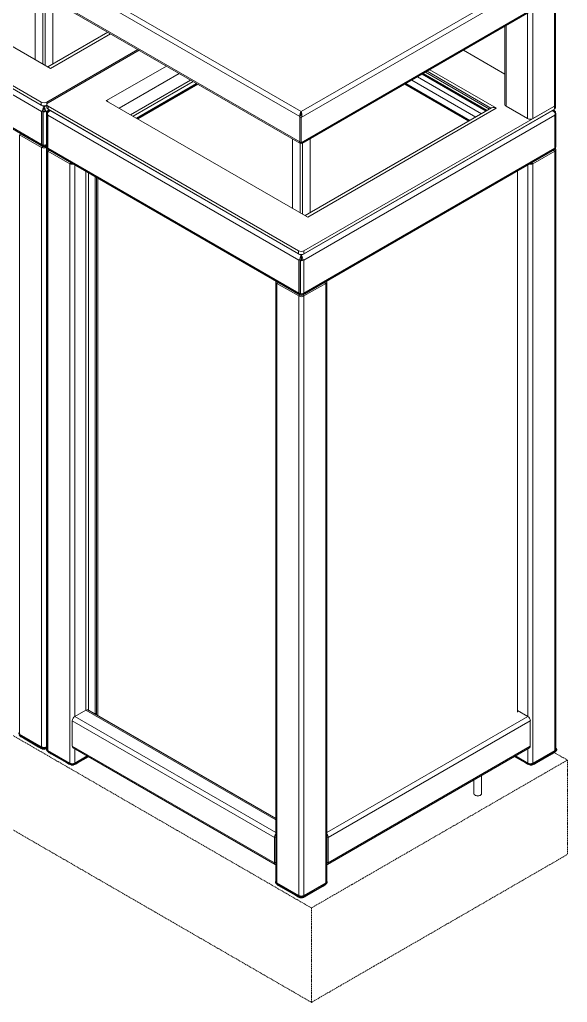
# Model space of a CAD drawing. Header units: millimetres. Extents: x -170 to 4673, y -341 to 2839.
# Drawn here: x 4098 to 4673, y 1282 to 2313 of the extents above; entities that cross this region are included whole.
import ezdxf

# ---------------------------------------------------------------- set-up
doc = ezdxf.new("R2010")
doc.units = ezdxf.units.MM
doc.linetypes.add('HIDDEN', pattern=[1.905, 1.27, -0.635])
doc.layers.add('ZANO_R', color=7, linetype='Continuous', lineweight=0)
doc.layers.add('ZANO_R_przerywana', color=7, linetype='HIDDEN', lineweight=0)

msp = doc.modelspace()

# ---------------------------------------------------------------- linework, layer by layer
at = {"layer": 'ZANO_R'}
for p, q in [((4130.6, 2261.8), (3919, 2383.9)), ((4120.9, 2226.5), (3857.9, 2378.4)), ((4120.9, 2223.3), (3857.9, 2375.1)), ((4123.8, 2221.5), (3860.4, 2373.5)), ((4121.2, 2216.8), (3857.7, 2368.9)), ((4126.8, 2364.6), (4392.3, 2211.3)), ((4130.6, 2368.6), (4393.9, 2216.6)), ((4659.8, 2222.4), (4659.8, 2365.3)), ((4660.9, 2224.1), (4660.9, 2367)), ((4393.9, 2216.6), (4631.3, 2353.6)), ((4637.1, 2209.4), (4637.1, 2352.3)), ((4114.6, 2343.9), (4114.6, 2271)), ((4393.9, 2210.4), (4634, 2349)), ((3857.7, 2334.2), (4121.2, 2182.2)), ((3857.9, 2332.8), (4122.5, 2180.1)), ((4122.5, 2339.4), (4122.5, 2266.5)), ((4125, 2265), (4125, 2339.3)), ((4126.8, 2338.1), (4392.3, 2184.9)), ((4128.2, 2336), (4392.5, 2183.5)), ((4133, 2266.4), (4133, 2333.3)), ((4393.9, 2183.9), (4634, 2322.5)), ((4394.5, 2183), (4633.2, 2320.8)), ((4631.5, 2209.4), (4631.5, 2319.8)), ((4190.9, 2299.9), (4127.8, 2263.4)), ((4607.7, 2306.1), (4607.7, 2224.1)), ((4608.9, 2222.4), (4608.9, 2306.7)), ((4193.7, 2298.2), (4130.7, 2261.9)), ((4126.6, 2226.5), (4222.2, 2281.7)), ((4128, 2225.7), (4223.7, 2280.9)), ((4607.7, 2255.8), (4564.1, 2280.9)), ((4130.7, 2261.9), (4130.6, 2261.8)), ((4252.2, 2264.4), (4189.3, 2228.1)), ((4591.5, 2219.2), (4524.4, 2258)), ((4593, 2220.2), (4525.9, 2258.9)), ((4598.7, 2220.2), (4528.8, 2260.5)), ((4265.8, 2256.6), (4202.7, 2220.2)), ((4277.7, 2249.7), (4214.6, 2213.3)), ((4217.4, 2211.7), (4280.5, 2248.1)), ((4577, 2210.9), (4509.9, 2249.6)), ((4582.9, 2214.3), (4515.8, 2253.1)), ((4587.9, 2217.2), (4520.8, 2255.9)), ((4521.8, 2256.5), (4588.9, 2217.8)), ((4284, 2246.1), (4220.9, 2209.6)), ((4221.4, 2209.3), (4284.6, 2245.8)), ((4222.1, 2209), (4285.2, 2245.4)), ((4502.6, 2245.4), (4569.7, 2206.7)), ((4503.2, 2245.8), (4570.3, 2207)), ((4570.8, 2207.3), (4503.7, 2246.1)), ((4120.9, 2226.5), (4120.9, 2223.3)), ((4126.6, 2223.3), (4126.6, 2226.5)), ((4189.3, 2228.1), (4189.1, 2228)), ((4400.7, 2105.9), (4189.1, 2228)), ((4189.3, 2227.9), (4189.3, 2228.1)), ((4121.2, 2216.8), (4121.2, 2182.2)), ((4123.8, 2216.9), (4122.7, 2216.3)), ((4123.8, 2216.9), (4122.7, 2216.2)), ((4122.7, 2216.3), (4122.8, 2216.2)), ((4122.7, 2216.3), (4122.7, 2181.7)), ((4122.7, 2216.2), (4122.7, 2181.6)), ((4122.8, 2216.2), (4122.8, 2181.6)), ((4126.8, 2223.2), (4123.8, 2221.5)), ((4123.8, 2222.6), (4123.8, 2221.5)), ((4123.8, 2219.8), (4123.8, 2221.5)), ((4123.8, 2216.9), (4124.9, 2216.2)), ((4129.3, 2218.4), (4126.4, 2216.8)), ((4126.4, 2216.8), (4126.4, 2182.2)), ((4126.6, 2223.3), (4126.8, 2223.4)), ((4126.8, 2224.1), (4126.8, 2220.8)), ((4391.1, 2070.6), (4128, 2222.4)), ((4128, 2222.4), (4128, 2219.2)), ((4391.1, 2067.3), (4128, 2219.2)), ((4129.6, 2218.3), (4128, 2217.4)), ((4130.6, 2217.5), (4130.7, 2217.6)), ((4130.8, 2217.5), (4130.6, 2217.5)), ((4393.9, 2065.5), (4130.6, 2217.5)), ((4657.2, 2217.5), (4393.9, 2065.5)), ((4393.9, 2215.5), (4393.9, 2216.6)), ((4396.7, 2070.6), (4659.8, 2222.4)), ((4396.7, 2067.3), (4659.8, 2219.2)), ((4593.7, 2220.5), (4397.9, 2107.5)), ((4598.5, 2220.1), (4400.9, 2106)), ((4598.5, 2220.1), (4598.7, 2220.2)), ((4608.9, 2222.4), (4631.5, 2209.4)), ((4637.1, 2209.4), (4659.8, 2222.4)), ((4656.9, 2217.5), (4657.2, 2217.5)), ((4657.1, 2217.6), (4657.2, 2217.5)), ((4659.8, 2217.4), (4658.2, 2218.3)), ((4659.8, 2219.2), (4659.8, 2222.4)), ((4660.9, 2220.8), (4660.9, 2224.1)), ((4126.7, 2214.4), (4126.7, 2179.8)), ((4127, 2215.1), (4126.8, 2215)), ((4127, 2215.1), (4126.9, 2215.1)), ((4126.9, 2215.1), (4126.9, 2215)), ((4391.3, 2060.8), (4127.8, 2212.9)), ((4127.8, 2212.9), (4127.8, 2178.3)), ((4392.3, 2211.3), (4392.6, 2211.5)), ((4392.3, 2184.9), (4392.3, 2211.3)), ((4393.9, 2210.4), (4392.5, 2211.2)), ((4392.5, 2211.2), (4392.5, 2184.7)), ((4393.9, 2210.4), (4393.9, 2183.9)), ((4660, 2212.9), (4396.5, 2060.8)), ((4660, 2212.9), (4660, 2178.3)), ((4660.5, 2214.9), (4660.9, 2215.1)), ((4660.9, 2213.9), (4660.9, 2179.3)), ((4660.9, 2213.9), (4660.9, 2213.9)), ((4660.9, 2213.8), (4660.9, 2179.2)), ((4661.1, 2179.8), (4661.1, 2214.4)), ((4099.6, 2193.1), (4098.2, 2192.3)), ((4121.1, 2179.1), (4098.2, 2192.3)), ((4098.2, 2192.3), (4098.2, 1563.6)), ((4099.6, 2193.1), (4099.6, 2193.3)), ((4122.5, 2179.9), (4099.6, 2193.1)), ((4111.2, 2186.4), (4111.2, 2186.6)), ((4112.3, 2185.8), (4112.3, 2186)), ((4112.5, 2185.7), (4112.5, 2185.9)), ((4384.7, 2188), (4384.7, 2115.1)), ((4403.1, 2110.5), (4403.1, 2188)), ((4114.6, 2184.5), (4114.6, 2184.7)), ((4122.5, 2179.9), (4121.1, 2179.1)), ((4121.1, 2179.1), (4121.1, 1550.4)), ((4122.5, 2180.1), (4122.5, 2179.9)), ((4122.7, 2181.7), (4122.8, 2181.6)), ((4122.7, 2181.7), (4122.7, 2181.6)), ((4123.8, 2181.5), (4123.8, 2180.6)), ((4125, 2180.1), (4126.7, 2181.1)), ((4126.7, 2180.9), (4125, 2179.9)), ((4125, 2179.9), (4125, 2180.1)), ((4125, 2179.9), (4126.5, 2179.1)), ((4126.4, 2182.2), (4126.7, 2182.3)), ((4126.8, 2179.3), (4126.5, 2179.1)), ((4126.5, 2179.1), (4126.5, 1550.4)), ((4126.8, 2176.7), (4126.8, 1548)), ((4127.8, 2178.3), (4391.3, 2026.2)), ((4129.3, 2176), (4127.9, 2175.2)), ((4127.9, 2175.2), (4127.9, 1546.4)), ((4150.8, 2161.9), (4127.9, 2175.2)), ((4128, 2176.9), (4392.6, 2024.2)), ((4129.3, 2176), (4129.3, 2176.2)), ((4152.2, 2162.8), (4129.3, 2176)), ((4392.5, 2185), (4392.3, 2184.9)), ((4392.5, 2184.7), (4393.9, 2183.9)), ((4392.6, 2183.5), (4392.6, 2110.5)), ((4395.2, 2109), (4395.2, 2183.4)), ((4395.2, 2024.2), (4659.8, 2176.9)), ((4396.5, 2026.2), (4660, 2178.3)), ((4658.5, 2176), (4635.6, 2162.8)), ((4659.9, 2175.2), (4637, 2161.9)), ((4658.5, 2176.2), (4658.5, 2176)), ((4658.5, 2176), (4659.9, 2175.2)), ((4659.9, 2175.2), (4659.9, 1546.4)), ((4660.9, 2179.2), (4660.9, 2179.3)), ((4661, 1552.6), (4661, 2176.7)), ((4152.2, 2162.8), (4150.8, 2161.9)), ((4150.8, 1533.2), (4150.8, 2161.9)), ((4152.2, 2162.9), (4152.2, 2162.8)), ((4156.2, 2160.7), (4156.2, 1582.2)), ((4620.9, 2154.5), (4620.9, 1586.8)), ((4631.6, 1582.2), (4631.6, 2160.7)), ((4635.6, 2162.8), (4635.6, 2162.9)), ((4635.6, 2162.8), (4637, 2161.9)), ((4637, 2161.9), (4637, 1533.2)), ((4167.8, 2154), (4167.8, 1588.9)), ((4170.3, 1588.9), (4170.3, 2152.5)), ((4177.5, 2148.3), (4177.5, 1584.7)), ((4178.9, 2147.5), (4178.9, 1583.7)), ((4178.9, 2147.5), (4178.9, 1585.5)), ((4180.3, 2146.7), (4180.3, 1582.9)), ((4400.9, 2106), (4400.7, 2105.9)), ((4391.1, 2070.6), (4391.1, 2067.3)), ((4393.9, 2066.7), (4393.9, 2065.5)), ((4393.9, 2063.9), (4393.9, 2065.5)), ((4396.7, 2067.3), (4396.7, 2070.6)), ((4391.3, 2060.8), (4391.3, 2026.2)), ((4393.9, 2061), (4392.8, 2060.3)), ((4393.9, 2061), (4392.8, 2060.3)), ((4392.8, 2060.3), (4392.9, 2060.3)), ((4392.8, 2060.3), (4392.8, 2025.7)), ((4392.8, 2060.3), (4392.8, 2025.7)), ((4392.9, 2060.3), (4392.9, 2025.7)), ((4393.9, 2061), (4395, 2060.3)), ((4396.5, 2060.8), (4396.5, 2026.2)), ((4367.2, 2037.9), (4367.2, 1409.2)), ((4369.7, 2037.2), (4368.3, 2036.4)), ((4391.2, 2023.2), (4368.3, 2036.4)), ((4368.3, 2036.4), (4368.3, 1407.6)), ((4369.7, 2037.2), (4369.7, 2037.4)), ((4392.6, 2024), (4369.7, 2037.2)), ((4381.3, 2030.5), (4381.3, 2030.7)), ((4418.1, 2037.2), (4395.2, 2024)), ((4419.5, 2036.4), (4396.6, 2023.2)), ((4406.5, 2030.7), (4406.5, 2030.5)), ((4418.1, 2037.4), (4418.1, 2037.2)), ((4418.1, 2037.2), (4419.5, 2036.4)), ((4419.5, 1407.6), (4419.5, 2036.4)), ((4420.6, 1409.2), (4420.6, 2037.9)), ((4382.4, 2029.9), (4382.4, 2030)), ((4382.6, 2029.8), (4382.6, 2030)), ((4384.7, 2028.5), (4384.7, 2028.7)), ((4392.6, 2024), (4391.2, 2023.2)), ((4391.2, 2023.2), (4391.2, 1394.4)), ((4392.6, 2024.2), (4392.6, 2024)), ((4392.8, 2025.7), (4392.9, 2025.7)), ((4392.8, 2025.7), (4392.8, 2025.7)), ((4393.9, 2025.6), (4393.9, 2024.7)), ((4395.2, 2024), (4395.2, 2024.2)), ((4395.2, 2024), (4396.6, 2023.2)), ((4396.6, 2023.2), (4396.6, 1394.4)), ((4403.1, 2028.5), (4403.1, 2028.7)), ((4405.4, 2030), (4405.4, 2029.9)), ((4156.2, 1582.2), (4167.8, 1588.9)), ((4367.2, 1473.8), (4167.8, 1588.9)), ((4169.7, 1589.1), (4169.5, 1589.2)), ((4367.2, 1475.1), (4169.7, 1589.1)), ((4170.1, 1588.8), (4170.3, 1588.9)), ((4177.5, 1584.7), (4170.3, 1588.9)), ((4171.9, 1587.8), (4171.9, 1588)), ((4631.6, 1582.2), (4620.9, 1588.4)), ((4365.6, 1455.1), (4153.5, 1577.5)), ((4153.5, 1551.1), (4153.5, 1577.5)), ((4367.2, 1460.4), (4156.2, 1582.2)), ((4178.9, 1585.5), (4177.5, 1584.7)), ((4180.5, 1582.8), (4180.7, 1582.9)), ((4367.2, 1475.2), (4180.7, 1582.9)), ((4631.6, 1582.2), (4420.6, 1460.4)), ((4634.3, 1577.5), (4422.2, 1455.1)), ((4634.3, 1551.1), (4634.3, 1577.5)), ((4097.6, 1563.3), (4121.7, 1549.4)), ((4121.8, 1549.7), (4097.8, 1563.6)), ((4098.2, 1563.6), (4121.1, 1550.4)), ((4117.6, 1551), (4101.7, 1560.2)), ((4102.1, 1559.3), (4118, 1550.1)), ((4120.9, 1548.5), (4120.6, 1548.8)), ((4120.9, 1548.5), (4121.4, 1548.3)), ((4121.7, 1549.4), (4121.7, 1549.2)), ((4125.7, 1549.7), (4126.8, 1550.3)), ((4126.8, 1549.9), (4125.9, 1549.4)), ((4126.8, 1549.5), (4125.9, 1549.2)), ((4125.9, 1549.2), (4125.9, 1549.4)), ((4126.1, 1548.3), (4126.6, 1548.5)), ((4126.4, 1547.8), (4126.4, 1547.6)), ((4126.5, 1550.4), (4126.8, 1550.5)), ((4127.3, 1546.6), (4127.3, 1546.3)), ((4127.3, 1546.6), (4151.4, 1532.7)), ((4127.9, 1546.4), (4150.8, 1533.2)), ((4153.5, 1551.1), (4365.6, 1428.6)), ((4154.3, 1549.4), (4366.4, 1426.9)), ((4156.2, 1548.3), (4156.2, 1533.2)), ((4421.4, 1426.9), (4633.5, 1549.4)), ((4422.2, 1428.6), (4634.3, 1551.1)), ((4631.6, 1533.2), (4631.6, 1548.3)), ((4637, 1533), (4661, 1546.9)), ((4637, 1533.2), (4659.9, 1546.4)), ((4661.2, 1546.6), (4637.1, 1532.7)), ((4661, 1551), (4661, 1552.5)), ((4661, 1549.4), (4661, 1550.9)), ((4661.1, 1549.1), (4661, 1549.2)), ((4661, 1548), (4661, 1549.2)), ((4661.2, 1546.3), (4661.2, 1546.6)), ((4662.1, 1547.6), (4662.1, 1547.8)), ((4147.3, 1534.3), (4131.4, 1543.5)), ((4131.8, 1542.5), (4147.7, 1533.4)), ((4169.4, 1540.6), (4155.6, 1532.7)), ((4169.2, 1540.7), (4156.2, 1533.2)), ((4159.2, 1533.4), (4170.6, 1539.9)), ((4159.7, 1534.3), (4170, 1540.3)), ((4617.5, 1540.1), (4629.2, 1533.4)), ((4628.8, 1534.3), (4618.1, 1540.5)), ((4631.6, 1533.2), (4618.6, 1540.7)), ((4640.8, 1533.4), (4656.7, 1542.5)), ((4641.2, 1534.3), (4657.1, 1543.5)), ((4151.4, 1532.7), (4151.4, 1532.4)), ((4155.6, 1532.4), (4155.6, 1532.7)), ((4632.8, 1532.8), (4632.9, 1532.7)), ((4632.9, 1532.7), (4632.9, 1532.4)), ((4637.1, 1532.4), (4637.1, 1532.7)), ((4575.1, 1515.6), (4575.1, 1501.2)), ((4583.2, 1501.2), (4583.2, 1520.3)), ((4576.3, 1499.6), (4576.8, 1499.3)), ((4581.5, 1499.3), (4582, 1499.6)), ((4367, 1455.9), (4365.6, 1455.1)), ((4365.6, 1428.6), (4365.6, 1455.1)), ((4367, 1429.4), (4367, 1455.9)), ((4420.8, 1455.9), (4422.2, 1455.1)), ((4420.8, 1429.4), (4420.8, 1455.9)), ((4422.2, 1428.6), (4422.2, 1455.1)), ((4367, 1447.6), (4367.2, 1447.5)), ((4420.8, 1440.2), (4420.6, 1440.1)), ((4367, 1429.4), (4365.6, 1428.6)), ((4367.2, 1429.4), (4367, 1429.4)), ((4420.8, 1429.4), (4420.6, 1429.4)), ((4420.8, 1429.4), (4422.2, 1428.6)), ((4366.8, 1408.6), (4366.8, 1408.4)), ((4367.7, 1407.4), (4367.7, 1407.1)), ((4367.7, 1407.4), (4391.8, 1393.5)), ((4391.9, 1393.8), (4367.9, 1407.7)), ((4368.3, 1407.6), (4391.2, 1394.4)), ((4387.7, 1395.1), (4371.8, 1404.3)), ((4372.2, 1403.3), (4388.1, 1394.2)), ((4395.8, 1393.8), (4419.9, 1407.7)), ((4420.1, 1407.4), (4396, 1393.5)), ((4396.6, 1394.4), (4419.5, 1407.6)), ((4399.7, 1394.2), (4415.6, 1403.3)), ((4400.1, 1395.1), (4416, 1404.3)), ((4420.1, 1407.1), (4420.1, 1407.4)), ((4420.9, 1408.4), (4420.9, 1408.6)), ((4391.1, 1392.6), (4390.7, 1392.8)), ((4391.1, 1392.6), (4391.5, 1392.3)), ((4391.8, 1393.5), (4391.8, 1393.2)), ((4396, 1393.2), (4396, 1393.5)), ((4396.2, 1392.3), (4396.7, 1392.6))]:
    msp.add_line(p, q, dxfattribs=at)
at = {"layer": 'ZANO_R', "flags": 128}
for points in [[(4129.2, 2262.6), (4129.4, 2262.5), (4130.7, 2261.9)], [(4190.8, 2227), (4190.6, 2227.2), (4189.3, 2228.1)], [(4127.2, 2177.7), (4127.1, 2177.6), (4126.8, 2177.1), (4126.8, 2176.7), (4126.8, 2176.3), (4127.1, 2175.9), (4127.4, 2175.5), (4127.9, 2175.2)], [(4659.9, 2175.2), (4660.4, 2175.5), (4660.7, 2175.9), (4660.9, 2176.3), (4661, 2176.7), (4660.9, 2177.1), (4660.7, 2177.6), (4660.6, 2177.7)], [(4399.3, 2106.7), (4399.5, 2106.6), (4400.9, 2106)], [(4127.3, 1546.6), (4126.9, 1546.8), (4126.7, 1547.1), (4126.5, 1547.4), (4126.4, 1547.8), (4126.5, 1548.1), (4126.7, 1548.4), (4126.8, 1548.6)], [(4632.9, 1532.7), (4632.9, 1532.7), (4632.9, 1532.7)], [(4583.2, 1501.2), (4583, 1500.6), (4582.5, 1500), (4581.8, 1499.4), (4580.8, 1499.1), (4579.6, 1498.9), (4578.4, 1498.9), (4577.3, 1499.2), (4576.3, 1499.6)], [(4367.7, 1407.4), (4367.4, 1407.6), (4367.1, 1407.9), (4366.9, 1408.2), (4366.8, 1408.6), (4366.9, 1408.9), (4367.1, 1409.2), (4367.2, 1409.4)], [(4420.6, 1409.4), (4420.7, 1409.2), (4420.9, 1408.9), (4420.9, 1408.6), (4420.9, 1408.2), (4420.7, 1407.9), (4420.4, 1407.6), (4420.1, 1407.4)]]:
    msp.add_lwpolyline(points, dxfattribs=at)
at = {"layer": 'ZANO_R'}
for centre, radius, start, end in [((4123.8, 2232), 6.15, 242.6097, 297.3903), ((4123.8, 2228.7), 6.15, 242.6097, 297.3903), ((4123.8, 2222.5), 6.31, 261.3502, 280.2551), ((4128.8, 2221), 2.01, 185.6948, 245.6253), ((4128.6, 2224.1), 1.75, 110.7834, 249.2166), ((4595.7, 2216.1), 4.83, 54.3824, 114.3071), ((4609.7, 2224.3), 2.01, 185.6948, 245.6253), ((4658.9, 2224.3), 2.01, 294.3747, 354.3052), ((4658.9, 2221), 2.01, 294.3747, 354.3052), ((4128, 2214.4), 1.29, 154.8139, 210.0007), ((4634.3, 2214.8), 6.15, 242.6097, 297.3903), ((4659.8, 2214.4), 1.29, 334.8139, 30.0007), ((4100.1, 2194.1), 1.09, 208.5344, 242.5844), ((4123.8, 2184.3), 5.84, 242.6097, 297.3903), ((4123.8, 2182.4), 2.77, 242.6097, 297.3903), ((4123.8, 2187.8), 6.31, 261.3502, 280.2551), ((4128.1, 2179.8), 1.33, 180.5003, 209.6018), ((4129.8, 2177), 1.09, 208.5344, 242.5844), ((4658, 2177), 1.09, 297.4156, 331.4656), ((4659.8, 2179.8), 1.3, 334.8163, 359.7125), ((4153.5, 2167.2), 5.88, 242.7009, 283.0303), ((4153.3, 2164.8), 2.36, 241.2011, 261.26), ((4634.3, 2167.2), 5.88, 256.9697, 297.2991), ((4634.4, 2164.8), 2.36, 278.74, 298.7989), ((4393.9, 2076.1), 6.15, 242.6097, 297.3903), ((4393.9, 2072.8), 6.15, 242.6097, 297.3903), ((4393.9, 2066.5), 6.31, 261.3502, 280.2551), ((4368.9, 2037.9), 1.64, 151.4509, 249.7195), ((4370.2, 2038.2), 1.09, 208.5344, 242.5844), ((4417.6, 2038.2), 1.09, 297.4156, 331.4656), ((4418.9, 2037.9), 1.64, 290.2805, 28.5491), ((4393.9, 2028.3), 5.84, 242.6097, 297.3903), ((4393.9, 2026.4), 2.77, 242.6097, 297.3903), ((4393.9, 2031.9), 6.31, 261.3502, 280.2551), ((4169, 1586.4), 2.77, 62.6097, 117.3903), ((4159.3, 1577.3), 5.84, 122.6055, 177.3945), ((4628.5, 1577.3), 5.84, 2.6055, 57.3945), ((4099, 1565.3), 1.91, 185.6948, 245.6253), ((4102.7, 1560.1), 0.991, 173.8675, 234.8204), ((4118.6, 1550.9), 0.992, 173.8839, 234.638), ((4123.7, 1553.7), 5.88, 242.1768, 271.0493), ((4123.8, 1555.5), 5.84, 242.6097, 297.3903), ((4123.8, 1552.7), 5.03, 242.2822, 297.7231), ((4122, 1549.4), 0.384, 122.6055, 177.3945), ((4123.8, 1553.5), 4.61, 242.6097, 297.3903), ((4122.9, 1549.3), 1.29, 184.8083, 247.8599), ((4123.8, 1553.5), 4.23, 242.6097, 297.3903), ((4124, 1553.4), 5.52, 271.8434, 300.4953), ((4124.6, 1549.3), 1.29, 292.0898, 355.1951), ((4125.5, 1549.4), 0.384, 2.6055, 57.3945), ((4127.7, 1548), 1.03, 158.1787, 224.54), ((4128.7, 1548.2), 1.91, 185.6948, 245.6253), ((4127.7, 1546.5), 0.383, 141.71, 177.3482), ((4128, 1546.1), 0.723, 159.9965, 220.3961), ((4155.3, 1550.9), 1.82, 172.7442, 235.9436), ((4632.5, 1550.9), 1.82, 304.0564, 7.2558), ((4659.1, 1548.2), 1.91, 294.3747, 354.3052), ((4660.6, 1548), 1.2, 290.7834, 69.2166), ((4661.1, 1549), 0.119, 64.9336, 118.7987), ((4660.8, 1546.5), 0.384, 2.6055, 57.3945), ((4660.5, 1546.1), 0.721, 319.3028, 20.0443), ((4661.1, 1549), 0.12, 352.7442, 55.9436), ((4660.7, 1547.8), 1.31, 290.7834, 69.2166), ((4132.4, 1543.4), 0.991, 173.8675, 234.8204), ((4656.1, 1543.4), 0.991, 305.1796, 6.1325), ((4148.3, 1534.2), 0.992, 173.8839, 234.638), ((4153.5, 1538.4), 5.84, 242.6097, 297.3903), ((4151.7, 1532.7), 0.384, 140.1654, 177.3261), ((4153.5, 1536.8), 4.61, 242.6097, 297.3903), ((4152.6, 1532.5), 1.29, 184.8083, 247.8599), ((4153.5, 1537), 4.53, 254.6105, 285.3895), ((4154.3, 1532.5), 1.29, 292.0898, 355.1951), ((4155.2, 1532.7), 0.384, 2.6739, 39.8346), ((4158.7, 1534.2), 0.993, 305.5759, 6.0968), ((4629.8, 1534.2), 0.992, 173.8839, 234.638), ((4634.3, 1538.4), 5.84, 242.6097, 297.3903), ((4635, 1536.8), 4.61, 242.6097, 297.3903), ((4634.2, 1532.5), 1.29, 184.8083, 247.8599), ((4635, 1536.7), 4.22, 260.8638, 297.3316), ((4635.8, 1532.5), 1.29, 292.0898, 355.1951), ((4636.8, 1532.7), 0.384, 2.6055, 57.3945), ((4640.2, 1534.2), 0.993, 305.5759, 6.0968), ((4577.1, 1501.4), 1.97, 184.8256, 246.4945), ((4579.2, 1503.7), 5.03, 242.2822, 297.7231), ((4371.5, 1454.8), 5.88, 136.9699, 177.3028), ((4369.4, 1455.9), 2.36, 158.7495, 178.8022), ((4416.3, 1454.8), 5.88, 2.6972, 43.0301), ((4418.4, 1455.9), 2.36, 1.1978, 21.2505), ((4367.2, 1428.4), 1.64, 170.2863, 268.5353), ((4368.1, 1429.4), 1.1, 177.4205, 211.4512), ((4419.7, 1429.4), 1.1, 328.5488, 2.5795), ((4420.6, 1428.4), 1.64, 271.4647, 9.7137), ((4368.3, 1408.8), 1.21, 161.9652, 249.3453), ((4369.1, 1409.4), 1.91, 185.6948, 245.6253), ((4368.1, 1407.3), 0.384, 122.6055, 177.3945), ((4368.4, 1406.9), 0.723, 159.9965, 220.3961), ((4372.8, 1404.2), 0.991, 173.8675, 234.8204), ((4415, 1404.2), 0.991, 305.1796, 6.1325), ((4418.7, 1409.4), 1.91, 294.3747, 354.3052), ((4419.4, 1408.8), 1.21, 290.6532, 18.0636), ((4419.7, 1407.3), 0.384, 2.6055, 57.3945), ((4419.4, 1406.9), 0.721, 319.3028, 20.0443), ((4388.7, 1395), 0.992, 173.8839, 234.638), ((4393.8, 1397.8), 5.88, 242.1768, 271.0493), ((4393.9, 1399.6), 5.84, 242.6097, 297.3903), ((4393.9, 1396.8), 5.03, 242.2822, 297.7231), ((4392.2, 1393.5), 0.384, 122.6055, 177.3945), ((4393.9, 1397.6), 4.61, 242.6097, 297.3903), ((4393.1, 1393.3), 1.29, 184.8083, 247.8599), ((4393.9, 1397.5), 4.23, 242.6097, 297.3903), ((4394.1, 1397.3), 5.39, 271.681, 303.1232), ((4394.7, 1393.3), 1.29, 292.0898, 355.1951), ((4395.6, 1393.5), 0.384, 2.6055, 57.3945), ((4399.1, 1395), 0.993, 305.5759, 6.0968)]:
    msp.add_arc(centre, radius, start, end, dxfattribs=at)
for points, knots in [([(4122.2, 2217.4), (4122.2, 2217.4), (4122, 2217.3), (4121.6, 2217), (4121.3, 2216.9), (4121.2, 2216.8), (4121.2, 2216.8)], [0, 0, 0, 0, 0.095358, 0.541389, 0.993385, 1, 1, 1, 1]), ([(4122.2, 2217.4), (4122.3, 2217.9), (4122.4, 2218.8), (4122.8, 2220.1), (4123.4, 2221), (4123.7, 2221.4), (4123.8, 2221.5)], [0, 0, 0, 0, 0.28886, 0.57814, 0.86742, 1, 1, 1, 1]), ([(4122.7, 2216.2), (4122.6, 2216.4), (4122.5, 2216.7), (4122.4, 2217), (4122.3, 2217.3), (4122.2, 2217.4)], [0, 0, 0, 0, 0.371068, 0.702236, 1, 1, 1, 1]), ([(4123.8, 2216.9), (4123.7, 2217.2), (4123.5, 2217.7), (4123.5, 2218.6), (4123.6, 2219.3), (4123.7, 2219.7), (4123.8, 2219.8)], [0, 0, 0, 0, 0.274281, 0.52925, 0.784165, 1, 1, 1, 1]), ([(4125.3, 2217.4), (4125.3, 2217.9), (4125.2, 2218.8), (4124.7, 2220.1), (4124.2, 2221), (4123.9, 2221.4), (4123.8, 2221.5)], [0, 0, 0, 0, 0.28886, 0.57814, 0.86742, 1, 1, 1, 1]), ([(4123.8, 2216.9), (4123.9, 2217.2), (4124, 2217.7), (4124.1, 2218.6), (4123.9, 2219.3), (4123.8, 2219.7), (4123.8, 2219.8)], [0, 0, 0, 0, 0.274281, 0.52925, 0.784165, 1, 1, 1, 1]), ([(4125.3, 2217.4), (4125.3, 2217.3), (4125.1, 2216.9), (4125, 2216.5), (4124.9, 2216.2)], [0, 0, 0, 0, 0.337391, 1, 1, 1, 1]), ([(4126.4, 2216.8), (4126.4, 2216.8), (4126.2, 2216.9), (4125.9, 2217), (4125.6, 2217.3), (4125.3, 2217.4), (4125.3, 2217.4)], [0, 0, 0, 0, 0.006615, 0.452723, 0.904642, 1, 1, 1, 1]), ([(4126.9, 2215.1), (4126.9, 2215.3), (4127, 2215.6), (4127, 2216), (4127, 2216.3), (4127.1, 2216.4)], [0, 0, 0, 0, 0.371068, 0.702236, 1, 1, 1, 1]), ([(4127.1, 2216.4), (4127.3, 2216.7), (4127.8, 2217.3), (4128.8, 2217.7), (4129.8, 2217.8), (4130.4, 2217.6), (4130.6, 2217.5)], [0, 0, 0, 0, 0.28886, 0.57814, 0.86742, 1, 1, 1, 1]), ([(4127.1, 2214.6), (4127.3, 2215), (4127.8, 2215.7), (4128.8, 2216.7), (4129.8, 2217.3), (4130.4, 2217.5), (4130.6, 2217.5)], [0, 0, 0, 0, 0.28886, 0.57814, 0.86742, 1, 1, 1, 1]), ([(4393.9, 2216.6), (4394, 2216.2), (4394.3, 2215.4), (4394.5, 2213.8), (4394.4, 2212), (4394.1, 2210.9), (4393.9, 2210.4)], [0, 0, 0, 0, 0.2546615, 0.5095533, 0.7644462, 1, 1, 1, 1]), ([(4660.7, 2216.4), (4660.5, 2216.7), (4660, 2217.3), (4659, 2217.7), (4658, 2217.8), (4657.4, 2217.6), (4657.2, 2217.5)], [0, 0, 0, 0, 0.28886, 0.57814, 0.86742, 1, 1, 1, 1]), ([(4660.7, 2214.6), (4660.5, 2215), (4660, 2215.7), (4659, 2216.7), (4658, 2217.3), (4657.4, 2217.5), (4657.2, 2217.5)], [0, 0, 0, 0, 0.28886, 0.57814, 0.86742, 1, 1, 1, 1]), ([(4660.7, 2216.4), (4660.7, 2216.3), (4660.8, 2215.8), (4660.8, 2215.4), (4660.9, 2215.1)], [0, 0, 0, 0, 0.337391, 1, 1, 1, 1]), ([(4127.1, 2214.6), (4127, 2214.5), (4127, 2214.2), (4126.9, 2214), (4126.9, 2213.8)], [0, 0, 0, 0, 0.3373908, 1, 1, 1, 1]), ([(4127.8, 2212.9), (4127.8, 2212.9), (4127.7, 2213.2), (4127.4, 2213.7), (4127.2, 2214.3), (4127.1, 2214.6), (4127.1, 2214.6)], [0, 0, 0, 0, 0.0066145, 0.4527226, 0.904642, 1, 1, 1, 1]), ([(4393.8, 2214.5), (4393.8, 2214.5), (4393.7, 2214.3), (4393.6, 2213.8), (4393.4, 2213.1), (4393.1, 2212.2), (4392.7, 2211.6), (4392.5, 2211.2)], [0, 0, 0, 0, 0.033706, 0.248504, 0.458178, 0.673923, 1, 1, 1, 1]), ([(4393.5, 2213.6), (4393.5, 2213.6), (4393.5, 2213.9), (4393.7, 2214.4), (4393.8, 2214.8), (4393.9, 2215)], [0, 0, 0, 0, 0.080452, 0.540226, 1, 1, 1, 1]), ([(4393.9, 2215.5), (4393.9, 2215.3), (4393.9, 2215), (4393.8, 2214.7), (4393.8, 2214.5)], [0, 0, 0, 0, 0.474286, 1, 1, 1, 1]), ([(4660.7, 2214.6), (4660.7, 2214.6), (4660.6, 2214.3), (4660.4, 2213.7), (4660.1, 2213.2), (4660, 2212.9), (4660, 2212.9)], [0, 0, 0, 0, 0.095358, 0.541389, 0.993385, 1, 1, 1, 1]), ([(4660.9, 2213.8), (4660.9, 2213.9), (4660.8, 2214.1), (4660.8, 2214.4), (4660.7, 2214.5), (4660.7, 2214.6)], [0, 0, 0, 0, 0.371068, 0.702236, 1, 1, 1, 1]), ([(4121.2, 2182.2), (4121.2, 2182.1), (4121.3, 2181.9), (4121.6, 2181.4), (4122, 2180.9), (4122.2, 2180.7), (4122.2, 2180.6)], [0, 0, 0, 0, 0.006615, 0.452723, 0.904642, 1, 1, 1, 1]), ([(4122.2, 2180.6), (4122.3, 2180.8), (4122.4, 2181.1), (4122.6, 2181.4), (4122.7, 2181.6)], [0, 0, 0, 0, 0.337391, 1, 1, 1, 1]), ([(4123.8, 2180.6), (4123.6, 2180.4), (4123.1, 2180), (4122.6, 2180), (4122.3, 2180.2), (4122.3, 2180.5), (4122.2, 2180.6)], [0, 0, 0, 0, 0.28924, 0.578521, 0.867803, 1, 1, 1, 1]), ([(4123.8, 2180.6), (4124, 2180.4), (4124.4, 2180), (4125, 2180), (4125.3, 2180.2), (4125.3, 2180.5), (4125.3, 2180.6)], [0, 0, 0, 0, 0.28924, 0.578521, 0.867803, 1, 1, 1, 1]), ([(4124.9, 2181.6), (4125, 2181.5), (4125.1, 2181.3), (4125.2, 2181), (4125.3, 2180.7), (4125.3, 2180.6)], [0, 0, 0, 0, 0.371068, 0.702236, 1, 1, 1, 1]), ([(4125.3, 2180.6), (4125.3, 2180.7), (4125.6, 2180.9), (4125.9, 2181.4), (4126.2, 2181.9), (4126.4, 2182.1), (4126.4, 2182.2)], [0, 0, 0, 0, 0.0953579, 0.5413894, 0.9933855, 1, 1, 1, 1]), ([(4126.9, 2179.2), (4126.9, 2179), (4127, 2178.7), (4127, 2178.3), (4127, 2178), (4127.1, 2177.9)], [0, 0, 0, 0, 0.371068, 0.702236, 1, 1, 1, 1]), ([(4127.1, 2177.9), (4127.1, 2177.9), (4127.2, 2177.9), (4127.4, 2178.1), (4127.7, 2178.2), (4127.8, 2178.3), (4127.8, 2178.3)], [0, 0, 0, 0, 0.095358, 0.541389, 0.993385, 1, 1, 1, 1]), ([(4128, 2176.9), (4127.8, 2177.1), (4127.4, 2177.3), (4127.2, 2177.7), (4127.1, 2177.9)], [0, 0, 0, 0, 0.628419, 1, 1, 1, 1]), ([(4393, 2184.4), (4393.2, 2184.4), (4393.5, 2184.2), (4393.8, 2183.9), (4394.1, 2183.6), (4394.2, 2183.5), (4394.2, 2183.5), (4394.2, 2183.5)], [0, 0, 0, 0, 0.212523, 0.428448, 0.647677, 0.871297, 1, 1, 1, 1]), ([(4393.9, 2183.9), (4394.1, 2183.7), (4394.5, 2183.2), (4394.6, 2182.9), (4394.5, 2183), (4394.5, 2183)], [0, 0, 0, 0, 0.499949, 0.999898, 1, 1, 1, 1]), ([(4659.7, 2176.9), (4660, 2177.1), (4660.4, 2177.3), (4660.6, 2177.7), (4660.7, 2177.9)], [0, 0, 0, 0, 0.628419, 1, 1, 1, 1]), ([(4660, 2178.3), (4660, 2178.3), (4660.1, 2178.2), (4660.4, 2178.1), (4660.6, 2177.9), (4660.7, 2177.9), (4660.7, 2177.9)], [0, 0, 0, 0, 0.0066145, 0.4527226, 0.904642, 1, 1, 1, 1]), ([(4660.7, 2177.9), (4660.7, 2178), (4660.8, 2178.4), (4660.8, 2178.9), (4660.9, 2179.2)], [0, 0, 0, 0, 0.337391, 1, 1, 1, 1]), ([(4392.4, 2061.5), (4392.4, 2061.9), (4392.5, 2062.9), (4393, 2064.2), (4393.5, 2065), (4393.8, 2065.4), (4393.9, 2065.5)], [0, 0, 0, 0, 0.28886, 0.57814, 0.86742, 1, 1, 1, 1]), ([(4393.9, 2061), (4393.8, 2061.3), (4393.6, 2061.8), (4393.6, 2062.7), (4393.7, 2063.4), (4393.8, 2063.7), (4393.9, 2063.9)], [0, 0, 0, 0, 0.274281, 0.52925, 0.784165, 1, 1, 1, 1]), ([(4395.4, 2061.5), (4395.4, 2061.9), (4395.3, 2062.9), (4394.8, 2064.2), (4394.3, 2065), (4394, 2065.4), (4393.9, 2065.5)], [0, 0, 0, 0, 0.28886, 0.57814, 0.86742, 1, 1, 1, 1]), ([(4393.9, 2061), (4394, 2061.3), (4394.2, 2061.8), (4394.2, 2062.7), (4394.1, 2063.4), (4393.9, 2063.7), (4393.9, 2063.9)], [0, 0, 0, 0, 0.274281, 0.52925, 0.784165, 1, 1, 1, 1]), ([(4392.4, 2061.5), (4392.3, 2061.5), (4392.1, 2061.3), (4391.7, 2061.1), (4391.4, 2060.9), (4391.3, 2060.8), (4391.3, 2060.8)], [0, 0, 0, 0, 0.095358, 0.541389, 0.993385, 1, 1, 1, 1]), ([(4392.8, 2060.3), (4392.7, 2060.5), (4392.6, 2060.7), (4392.5, 2061.1), (4392.4, 2061.4), (4392.4, 2061.5)], [0, 0, 0, 0, 0.371068, 0.702236, 1, 1, 1, 1]), ([(4395.4, 2061.5), (4395.4, 2061.3), (4395.3, 2061), (4395.1, 2060.6), (4395, 2060.3)], [0, 0, 0, 0, 0.337391, 1, 1, 1, 1]), ([(4396.5, 2060.8), (4396.5, 2060.8), (4396.4, 2060.9), (4396.1, 2061.1), (4395.7, 2061.3), (4395.5, 2061.5), (4395.4, 2061.5)], [0, 0, 0, 0, 0.0066145, 0.4527226, 0.904642, 1, 1, 1, 1]), ([(4391.3, 2026.2), (4391.3, 2026.2), (4391.4, 2026), (4391.7, 2025.5), (4392.1, 2025), (4392.3, 2024.8), (4392.4, 2024.7)], [0, 0, 0, 0, 0.006615, 0.452723, 0.904642, 1, 1, 1, 1]), ([(4392.4, 2024.7), (4392.4, 2024.8), (4392.5, 2025.2), (4392.7, 2025.5), (4392.8, 2025.7)], [0, 0, 0, 0, 0.337391, 1, 1, 1, 1]), ([(4393.9, 2024.7), (4393.7, 2024.5), (4393.2, 2024.1), (4392.7, 2024), (4392.4, 2024.3), (4392.4, 2024.6), (4392.4, 2024.7)], [0, 0, 0, 0, 0.28924, 0.578521, 0.867803, 1, 1, 1, 1]), ([(4393.9, 2024.7), (4394.1, 2024.5), (4394.6, 2024.1), (4395.1, 2024), (4395.4, 2024.3), (4395.4, 2024.6), (4395.4, 2024.7)], [0, 0, 0, 0, 0.28924, 0.578521, 0.867803, 1, 1, 1, 1]), ([(4395, 2025.7), (4395.1, 2025.6), (4395.2, 2025.3), (4395.3, 2025), (4395.4, 2024.8), (4395.4, 2024.7)], [0, 0, 0, 0, 0.371068, 0.702236, 1, 1, 1, 1]), ([(4395.4, 2024.7), (4395.5, 2024.8), (4395.7, 2025), (4396.1, 2025.5), (4396.4, 2026), (4396.5, 2026.2), (4396.5, 2026.2)], [0, 0, 0, 0, 0.095358, 0.541389, 0.993385, 1, 1, 1, 1]), ([(4097.6, 1563.1), (4098.3, 1562.5), (4099.6, 1561.4), (4101, 1560.6), (4101.7, 1560.2)], [0, 0, 0, 0, 0.4971692, 1, 1, 1, 1]), ([(4097.8, 1562.4), (4098, 1562.1), (4099, 1561.3), (4100.4, 1560.3), (4101.6, 1559.6), (4102.1, 1559.3)], [0, 0, 0, 0, 0.17514, 0.690719, 1, 1, 1, 1]), ([(4121.7, 1549.2), (4121, 1549.4), (4119.6, 1549.9), (4118.3, 1550.6), (4117.6, 1551)], [0, 0, 0, 0, 0.497169, 1, 1, 1, 1]), ([(4118, 1550.1), (4118.7, 1549.7), (4120.1, 1549), (4121.6, 1548.3), (4122.4, 1548.1), (4122.4, 1548.1)], [0, 0, 0, 0, 0.4645301, 0.9500517, 1, 1, 1, 1]), ([(4125.9, 1549.2), (4125.6, 1549.1), (4125.1, 1548.9), (4124.2, 1548.7), (4123.2, 1548.7), (4122.3, 1548.9), (4121.9, 1549.1), (4121.7, 1549.2)], [0, 0, 0, 0, 0.209411, 0.421238, 0.629113, 0.833923, 1, 1, 1, 1]), ([(4122.5, 1548.1), (4122.6, 1548), (4123.1, 1547.9), (4123.9, 1547.9), (4124.6, 1547.9), (4125, 1548.1), (4125.1, 1548.1)], [0, 0, 0, 0, 0.217715, 0.552097, 0.88216, 1, 1, 1, 1]), ([(4125.1, 1548.1), (4125.1, 1548.1), (4125.7, 1548.3), (4126.3, 1548.5), (4126.9, 1548.8)], [0, 0, 0, 0, 0.081733, 1, 1, 1, 1]), ([(4126.5, 1547.6), (4126.5, 1547.4), (4126.5, 1547), (4126.7, 1546.4), (4127.1, 1545.9), (4127.4, 1545.7), (4127.5, 1545.6)], [0, 0, 0, 0, 0.2018863, 0.5137629, 0.8201016, 1, 1, 1, 1]), ([(4126.5, 1547.6), (4126.5, 1547.5), (4126.5, 1547.2), (4126.8, 1546.7), (4127.1, 1546.4), (4127.3, 1546.3)], [0, 0, 0, 0, 0.258639, 0.66803, 1, 1, 1, 1]), ([(4127.3, 1546.3), (4128, 1545.8), (4129.3, 1544.7), (4130.7, 1543.9), (4131.4, 1543.5)], [0, 0, 0, 0, 0.4971692, 1, 1, 1, 1]), ([(4657.1, 1543.5), (4657.8, 1543.9), (4659.2, 1544.7), (4660.5, 1545.8), (4661.2, 1546.3)], [0, 0, 0, 0, 0.497073, 1, 1, 1, 1]), ([(4661, 1545.6), (4661.1, 1545.6), (4661.4, 1545.9), (4661.7, 1546.4), (4662, 1547), (4662, 1547.4), (4662, 1547.6)], [0, 0, 0, 0, 0.093512, 0.450236, 0.786047, 1, 1, 1, 1]), ([(4661.2, 1546.3), (4661.4, 1546.5), (4661.8, 1546.8), (4662.1, 1547.3), (4662, 1547.5), (4662, 1547.6)], [0, 0, 0, 0, 0.4190542, 0.8429438, 1, 1, 1, 1]), ([(4127.5, 1545.6), (4127.7, 1545.4), (4128.7, 1544.6), (4130.1, 1543.5), (4131.3, 1542.8), (4131.8, 1542.6)], [0, 0, 0, 0, 0.1751399, 0.6907193, 1, 1, 1, 1]), ([(4656.7, 1542.6), (4656.9, 1542.7), (4657.9, 1543.2), (4659.4, 1544.2), (4660.5, 1545.2), (4661, 1545.6)], [0, 0, 0, 0, 0.16833, 0.654612, 1, 1, 1, 1]), ([(4151.4, 1532.4), (4150.7, 1532.7), (4149.3, 1533.2), (4148, 1533.9), (4147.3, 1534.3)], [0, 0, 0, 0, 0.497169, 1, 1, 1, 1]), ([(4147.7, 1533.4), (4148.4, 1533), (4149.8, 1532.2), (4151.3, 1531.6), (4152.1, 1531.4), (4152.1, 1531.4)], [0, 0, 0, 0, 0.4645301, 0.9500517, 1, 1, 1, 1]), ([(4155.6, 1532.4), (4155.3, 1532.3), (4154.8, 1532.1), (4153.9, 1532), (4152.9, 1532), (4152, 1532.2), (4151.5, 1532.4), (4151.4, 1532.4)], [0, 0, 0, 0, 0.209411, 0.421238, 0.629113, 0.833923, 1, 1, 1, 1]), ([(4152.2, 1531.4), (4152.3, 1531.3), (4152.8, 1531.2), (4153.6, 1531.1), (4154.3, 1531.2), (4154.7, 1531.3), (4154.8, 1531.4)], [0, 0, 0, 0, 0.217715, 0.552097, 0.88216, 1, 1, 1, 1]), ([(4154.8, 1531.4), (4154.8, 1531.4), (4155.6, 1531.6), (4157.1, 1532.2), (4158.6, 1533), (4159.2, 1533.4)], [0, 0, 0, 0, 0.032441, 0.538747, 1, 1, 1, 1]), ([(4159.7, 1534.3), (4159, 1533.9), (4157.6, 1533.2), (4156.3, 1532.7), (4155.6, 1532.4)], [0, 0, 0, 0, 0.497073, 1, 1, 1, 1]), ([(4632.9, 1532.4), (4632.2, 1532.7), (4630.9, 1533.2), (4629.5, 1533.9), (4628.8, 1534.3)], [0, 0, 0, 0, 0.497169, 1, 1, 1, 1]), ([(4629.2, 1533.4), (4629.9, 1533), (4631.3, 1532.2), (4632.8, 1531.6), (4633.6, 1531.4), (4633.7, 1531.4)], [0, 0, 0, 0, 0.46453, 0.950052, 1, 1, 1, 1]), ([(4637.1, 1532.4), (4636.9, 1532.3), (4636.4, 1532.1), (4635.4, 1532), (4634.4, 1532), (4633.5, 1532.2), (4633.1, 1532.4), (4632.9, 1532.4)], [0, 0, 0, 0, 0.209411, 0.421238, 0.629113, 0.833923, 1, 1, 1, 1]), ([(4633.7, 1531.4), (4633.9, 1531.3), (4634.3, 1531.2), (4635.2, 1531.1), (4635.9, 1531.2), (4636.2, 1531.3), (4636.3, 1531.4)], [0, 0, 0, 0, 0.217715, 0.552097, 0.88216, 1, 1, 1, 1]), ([(4636.3, 1531.4), (4636.4, 1531.4), (4637.2, 1531.6), (4638.7, 1532.2), (4640.1, 1533), (4640.8, 1533.4)], [0, 0, 0, 0, 0.032441, 0.538747, 1, 1, 1, 1]), ([(4641.2, 1534.3), (4640.5, 1533.9), (4639.2, 1533.2), (4637.8, 1532.7), (4637.1, 1532.4)], [0, 0, 0, 0, 0.497073, 1, 1, 1, 1]), ([(4366.9, 1408.4), (4366.9, 1408.3), (4366.9, 1407.8), (4367.1, 1407.2), (4367.5, 1406.7), (4367.8, 1406.5), (4367.9, 1406.4)], [0, 0, 0, 0, 0.201886, 0.513763, 0.820102, 1, 1, 1, 1]), ([(4366.9, 1408.4), (4366.9, 1408.3), (4366.9, 1408), (4367.2, 1407.5), (4367.6, 1407.2), (4367.7, 1407.1)], [0, 0, 0, 0, 0.258639, 0.66803, 1, 1, 1, 1]), ([(4367.7, 1407.1), (4368.4, 1406.6), (4369.7, 1405.5), (4371.1, 1404.7), (4371.8, 1404.3)], [0, 0, 0, 0, 0.4971692, 1, 1, 1, 1]), ([(4367.9, 1406.4), (4368.1, 1406.2), (4369.1, 1405.4), (4370.5, 1404.3), (4371.8, 1403.6), (4372.2, 1403.4)], [0, 0, 0, 0, 0.1751399, 0.6907193, 1, 1, 1, 1]), ([(4415.6, 1403.4), (4415.8, 1403.5), (4416.8, 1404), (4418.2, 1405), (4419.4, 1406), (4419.9, 1406.4)], [0, 0, 0, 0, 0.16833, 0.654612, 1, 1, 1, 1]), ([(4416, 1404.3), (4416.7, 1404.7), (4418, 1405.5), (4419.4, 1406.6), (4420.1, 1407.1)], [0, 0, 0, 0, 0.497073, 1, 1, 1, 1]), ([(4419.9, 1406.4), (4420, 1406.4), (4420.2, 1406.7), (4420.6, 1407.2), (4420.9, 1407.8), (4420.9, 1408.2), (4420.9, 1408.4)], [0, 0, 0, 0, 0.093512, 0.450236, 0.786047, 1, 1, 1, 1]), ([(4420.1, 1407.1), (4420.3, 1407.3), (4420.7, 1407.6), (4420.9, 1408.1), (4420.9, 1408.3), (4420.9, 1408.4)], [0, 0, 0, 0, 0.4190542, 0.8429438, 1, 1, 1, 1]), ([(4391.8, 1393.2), (4391.1, 1393.5), (4389.8, 1394), (4388.4, 1394.7), (4387.7, 1395.1)], [0, 0, 0, 0, 0.497169, 1, 1, 1, 1]), ([(4388.1, 1394.2), (4388.8, 1393.8), (4390.2, 1393), (4391.7, 1392.4), (4392.5, 1392.2), (4392.6, 1392.2)], [0, 0, 0, 0, 0.46453, 0.950052, 1, 1, 1, 1]), ([(4396, 1393.2), (4395.8, 1393.1), (4395.2, 1392.9), (4394.3, 1392.8), (4393.3, 1392.8), (4392.4, 1393), (4392, 1393.2), (4391.8, 1393.2)], [0, 0, 0, 0, 0.209411, 0.421238, 0.629113, 0.833923, 1, 1, 1, 1]), ([(4392.6, 1392.2), (4392.8, 1392.1), (4393.2, 1392), (4394, 1391.9), (4394.8, 1392), (4395.1, 1392.1), (4395.2, 1392.2)], [0, 0, 0, 0, 0.217715, 0.552097, 0.88216, 1, 1, 1, 1]), ([(4395.2, 1392.2), (4395.3, 1392.2), (4396.1, 1392.4), (4397.5, 1393), (4399, 1393.8), (4399.7, 1394.2)], [0, 0, 0, 0, 0.032441, 0.538747, 1, 1, 1, 1]), ([(4400.1, 1395.1), (4399.4, 1394.7), (4398, 1394), (4396.7, 1393.5), (4396, 1393.2)], [0, 0, 0, 0, 0.497073, 1, 1, 1, 1])]:
    msp.add_open_spline(points, degree=3, knots=knots, dxfattribs=at)
for points in [[(4392.3, 2211.3), (4392.2, 2211.8), (4392.1, 2212.8), (4392.5, 2214.3), (4393.1, 2215.7), (4393.6, 2216.3), (4393.9, 2216.6)], [(4393.8, 2184), (4393.5, 2183.8), (4393, 2183.4), (4392.4, 2183.4), (4392.1, 2183.9), (4392.2, 2184.5), (4392.3, 2184.9)]]:
    msp.add_open_spline(points, degree=3, dxfattribs=at)
at = {"layer": 'ZANO_R_przerywana'}
for p, q in [((3574.4, 1860.5), (4404.5, 1381.3)), ((3574.4, 1761.5), (4404.5, 1282.3)), ((4404.5, 1381.3), (4673.2, 1536.4)), ((4673.2, 1536.4), (4659.4, 1544.4)), ((4673.2, 1536.4), (4673.2, 1437.4)), ((4404.5, 1282.3), (4673.2, 1437.4)), ((4404.5, 1381.3), (4404.5, 1282.3))]:
    msp.add_line(p, q, dxfattribs=at)

doc.saveas('drawing.dxf')
